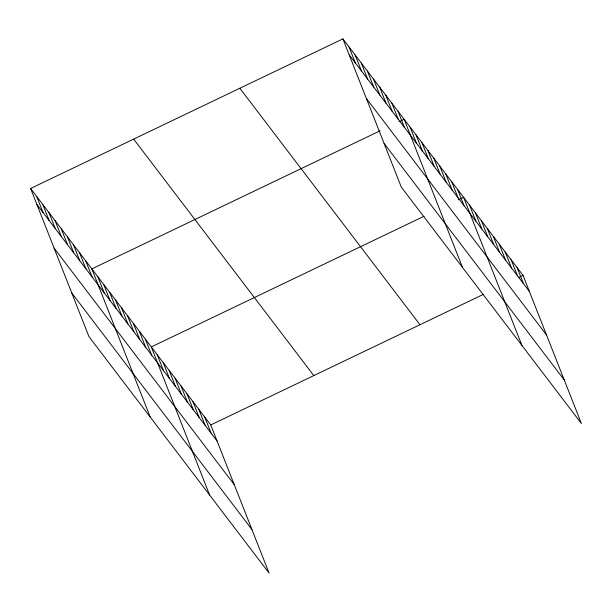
<?xml version="1.0" encoding="UTF-8"?>
<svg xmlns="http://www.w3.org/2000/svg" width="612" height="612" viewBox="0 0 612 612"><rect width="100%" height="100%" fill="white"/><g stroke="black" fill="none" stroke-linecap="round" stroke-linejoin="round"><path stroke-width="0.92" d="M30.6 188.481L210.735 424.957L269.096 573.115L88.962 336.638L30.6 188.481L342.904 38.885L523.038 275.362L581.4 423.519L401.265 187.042L342.904 38.885M380.106 130.807L91.846 268.882L150.208 417.04M398.993 121.757L404.149 119.286L462.511 267.444M424.085 216.25L151.294 346.92L209.648 495.077M458.442 199.795L463.598 197.324L521.952 345.482M210.735 424.957L483.534 294.288M518.747 277.42L523.038 275.362M349.215 54.904L529.349 291.381M366.389 98.509L546.524 334.986M384.091 143.438L564.226 379.914M239.843 88.25L419.977 324.727M133.661 139.115L313.795 375.592M36.911 204.5L217.046 440.984M54.086 248.105L234.22 484.589M71.788 293.033L251.922 529.51M517.094 267.559L523.405 283.578M511.15 259.756L517.461 275.775M505.206 251.953L511.517 267.972M499.262 244.15L505.573 260.169M493.318 236.339L499.629 252.366M487.374 228.536L493.685 244.563M481.43 220.733L487.741 236.76M475.486 212.93L481.797 228.957M469.542 205.127L475.853 221.154M457.654 189.521L463.965 205.54M451.702 181.718L458.021 197.737M445.758 173.915L452.069 189.934M439.814 166.112L446.125 182.131M433.87 158.301L440.181 174.328M427.926 150.498L434.237 166.525M421.982 142.695L428.293 158.722M416.038 134.892L422.349 150.919M410.094 127.089L416.405 143.116M398.022 111.246L404.333 127.265M391.902 103.206L398.213 119.225M385.774 95.166L392.085 111.185M379.654 87.126L385.965 103.145M373.527 79.086L379.838 95.105M367.399 71.046L373.71 87.065M361.279 63.005L367.59 79.025M355.151 54.965L361.463 70.984M349.031 46.925L355.343 62.944M204.791 417.154L211.102 433.174M198.846 409.352L205.158 425.371M192.902 401.548L199.214 417.568M186.958 393.746L193.27 409.765M181.014 385.942L187.326 401.962M175.07 378.132L181.381 394.159M169.126 370.329L175.437 386.356M163.182 362.526L169.493 378.553M157.238 354.723L163.549 370.75M145.342 339.117L151.661 355.136M139.398 331.314L145.71 347.333M133.454 323.511L139.766 339.53M127.51 315.708L133.821 331.727M121.566 307.905L127.877 323.924M115.622 300.094L121.933 316.121M109.678 292.291L115.989 308.318M103.734 284.488L110.045 300.515M97.79 276.685L104.101 292.712M85.718 260.842L92.029 276.869M79.598 252.802L85.909 268.829M73.471 244.762L79.782 260.781M67.351 236.722L73.662 252.741M61.223 228.681L67.534 244.701M55.095 220.641L61.407 236.66M48.975 212.601L55.287 228.62M42.848 204.561L49.159 220.58M36.728 196.521L43.039 212.54"/></g></svg>
